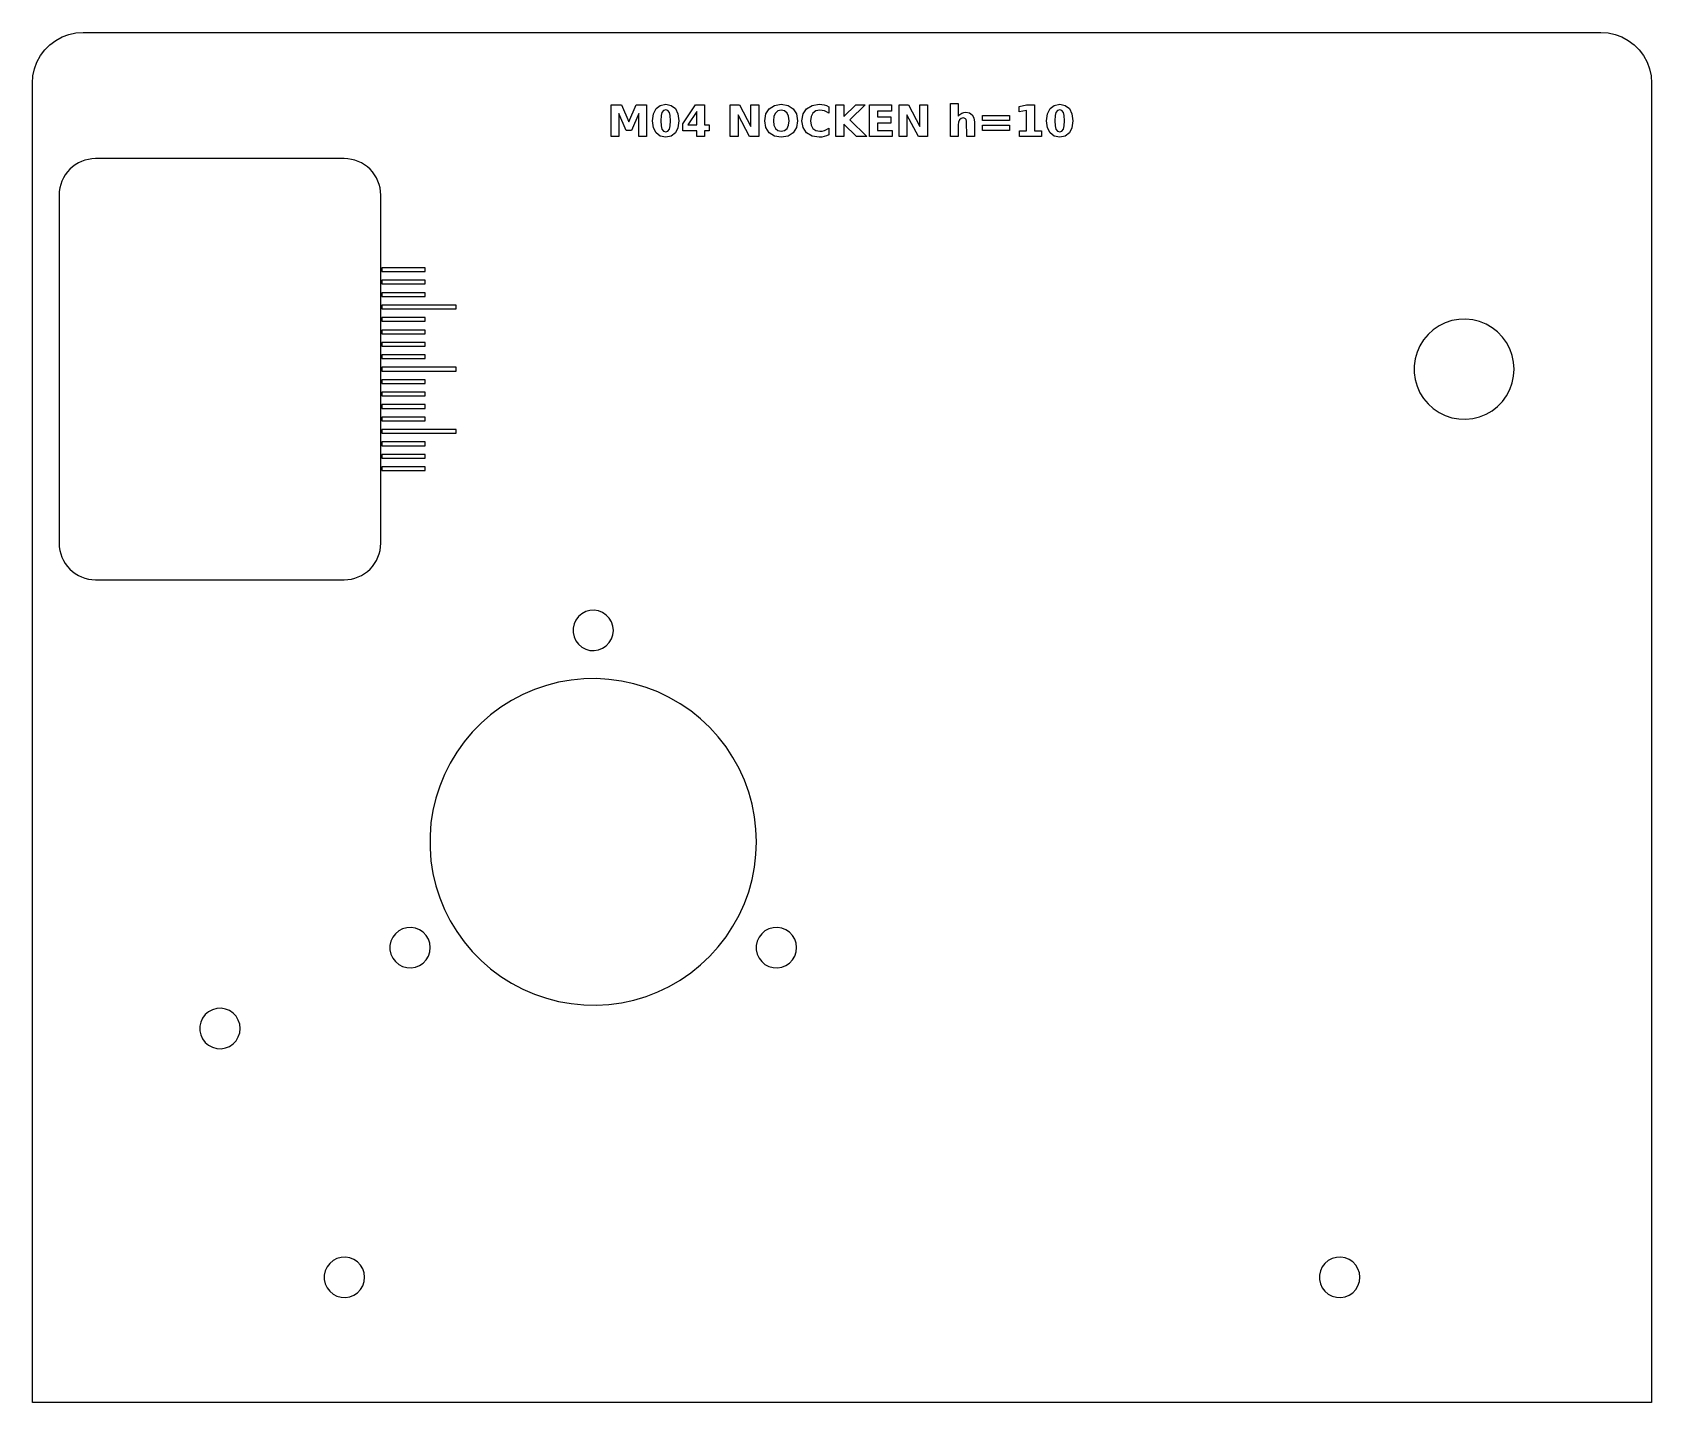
# Model space of a CAD drawing. Header units: millimetres. Extents: x -65 to 65, y 0 to 110.
import ezdxf

# ---------------------------------------------------------------- set-up
doc = ezdxf.new("R2010")
doc.units = ezdxf.units.MM
doc.layers.add('CUT', color=1, linetype='Continuous')
doc.layers.add('ENGRAVE', color=5, linetype='Continuous')

msp = doc.modelspace()

# ---------------------------------------------------------------- linework, layer by layer
at = {"layer": 'CUT'}
for points in [[(-65.075, 106.0027), (-65.0337, 106.58), (-64.9101, 107.1481), (-64.7069, 107.6929), (-64.4283, 108.2032), (-64.0798, 108.6687), (-63.6687, 109.0798), (-63.2032, 109.4283), (-62.6929, 109.7069), (-62.1481, 109.9101), (-61.58, 110.0337), (-61.0027, 110.075), (61.0027, 110.075), (61.58, 110.0337), (62.1481, 109.9101), (62.6929, 109.7069), (63.2032, 109.4283), (63.6687, 109.0798), (64.0798, 108.6687), (64.4283, 108.2032), (64.7069, 107.6929), (64.9101, 107.1481), (65.0337, 106.58), (65.075, 106.0027), (65.075, -0.075), (-65.075, -0.075)], [(-39.7133, 66.0892), (-39.4294, 66.1313), (-39.1509, 66.201), (-38.8807, 66.2977), (-38.6212, 66.4205), (-38.375, 66.568), (-38.1445, 66.739), (-37.9318, 66.9318), (-37.739, 67.1445), (-37.568, 67.375), (-37.4205, 67.6212), (-37.2977, 67.8807), (-37.201, 68.1509), (-37.1313, 68.4294), (-37.0892, 68.7133), (-37.075, 69.0018), (-37.075, 96.9982), (-37.0892, 97.2867), (-37.1313, 97.5706), (-37.201, 97.8491), (-37.2977, 98.1193), (-37.4205, 98.3788), (-37.568, 98.625), (-37.739, 98.8555), (-37.9318, 99.0682), (-38.1445, 99.261), (-38.375, 99.432), (-38.6212, 99.5795), (-38.8807, 99.7023), (-39.1509, 99.799), (-39.4294, 99.8687), (-39.7133, 99.9108), (-40.0018, 99.925), (-59.9982, 99.925), (-60.2867, 99.9108), (-60.5706, 99.8687), (-60.8491, 99.799), (-61.1193, 99.7023), (-61.3788, 99.5795), (-61.625, 99.432), (-61.8555, 99.261), (-62.0682, 99.0682), (-62.261, 98.8555), (-62.432, 98.625), (-62.5795, 98.3788), (-62.7023, 98.1193), (-62.799, 97.8491), (-62.8687, 97.5706), (-62.9108, 97.2867), (-62.925, 96.9982), (-62.925, 69.0018), (-62.9108, 68.7133), (-62.8687, 68.4294), (-62.799, 68.1509), (-62.7023, 67.8807), (-62.5795, 67.6212), (-62.432, 67.375), (-62.261, 67.1445), (-62.0682, 66.9318), (-61.8555, 66.739), (-61.625, 66.568), (-61.3788, 66.4205), (-61.1193, 66.2977), (-60.8491, 66.201), (-60.5706, 66.1313), (-60.2867, 66.0892), (-59.9982, 66.075), (-40.0018, 66.075)], [(53.0832, 85.5871), (52.6931, 85.991), (52.2506, 86.3367), (51.7644, 86.6175), (51.2437, 86.8278), (50.6989, 86.9637), (50.1405, 87.0224), (49.5793, 87.0028), (49.0263, 86.9053), (48.4923, 86.7317), (47.9876, 86.4856), (47.5221, 86.1716), (47.1048, 85.7959), (46.7439, 85.3657), (46.4463, 84.8895), (46.2179, 84.3766), (46.0631, 83.8368), (45.985, 83.2808), (45.985, 82.7192), (46.0631, 82.1632), (46.2179, 81.6234), (46.4463, 81.1105), (46.7439, 80.6343), (47.1048, 80.2041), (47.5221, 79.8284), (47.9876, 79.5144), (48.4923, 79.2683), (49.0263, 79.0947), (49.5793, 78.9972), (50.1405, 78.9776), (50.6989, 79.0363), (51.2437, 79.1722), (51.7644, 79.3825), (52.2506, 79.6633), (52.6931, 80.009), (53.0832, 80.4129), (53.4132, 80.8672), (53.6769, 81.363), (53.8689, 81.8906), (53.9856, 82.4399), (54.0248, 83), (53.9856, 83.5601), (53.8689, 84.1094), (53.6769, 84.637), (53.4132, 85.1328)], [(-18.9483, 63.2382), (-19.239, 63.4353), (-19.5654, 63.5653), (-19.912, 63.6222), (-20.2628, 63.6032), (-20.6013, 63.5092), (-20.9117, 63.3446), (-21.1794, 63.1172), (-21.392, 62.8375), (-21.5395, 62.5187), (-21.615, 62.1756), (-21.615, 61.8244), (-21.5395, 61.4813), (-21.392, 61.1625), (-21.1794, 60.8828), (-20.9117, 60.6554), (-20.6013, 60.4908), (-20.2628, 60.3968), (-19.912, 60.3778), (-19.5654, 60.4347), (-19.239, 60.5647), (-18.9483, 60.7618), (-18.7067, 61.0169), (-18.5256, 61.3179), (-18.4134, 61.6508), (-18.3754, 62), (-18.4134, 62.3492), (-18.5256, 62.6821), (-18.7067, 62.9831)], [(-7.5018, 49.0074), (-7.8499, 49.9639), (-8.2711, 50.8905), (-8.7629, 51.7817), (-9.3222, 52.6321), (-9.9457, 53.4366), (-10.6297, 54.1903), (-11.3701, 54.8888), (-12.1623, 55.5278), (-13.0017, 56.1035), (-13.8832, 56.6124), (-14.8015, 57.0515), (-15.751, 57.4181), (-16.7261, 57.7101), (-17.7209, 57.9255), (-18.7294, 58.0633), (-19.7455, 58.1225), (-20.7631, 58.1027), (-21.7762, 58.0042), (-22.7786, 57.8275), (-23.7643, 57.5736), (-24.7273, 57.244), (-25.6619, 56.8409), (-26.5625, 56.3665), (-27.4236, 55.8238), (-28.24, 55.216), (-29.0069, 54.5467), (-29.7196, 53.8201), (-30.3739, 53.0403), (-30.9657, 52.2123), (-31.4917, 51.3408), (-31.9485, 50.4312), (-32.3334, 49.489), (-32.6442, 48.5198), (-32.8789, 47.5293), (-33.0362, 46.5237), (-33.1151, 45.5089), (-33.1151, 44.4911), (-33.0362, 43.4763), (-32.8789, 42.4707), (-32.6442, 41.4802), (-32.3334, 40.511), (-31.9485, 39.5688), (-31.4917, 38.6592), (-30.9657, 37.7877), (-30.3739, 36.9597), (-29.7196, 36.1799), (-29.0069, 35.4533), (-28.24, 34.784), (-27.4236, 34.1762), (-26.5625, 33.6335), (-25.6619, 33.1591), (-24.7273, 32.756), (-23.7643, 32.4264), (-22.7786, 32.1725), (-21.7762, 31.9958), (-20.7631, 31.8973), (-19.7455, 31.8775), (-18.7294, 31.9367), (-17.7209, 32.0745), (-16.7261, 32.2899), (-15.751, 32.5819), (-14.8015, 32.9485), (-13.8832, 33.3876), (-13.0017, 33.8965), (-12.1623, 34.4722), (-11.3701, 35.1112), (-10.6297, 35.8097), (-9.9457, 36.5634), (-9.3222, 37.3679), (-8.7629, 38.2183), (-8.2711, 39.1095), (-7.8499, 40.0361), (-7.5018, 40.9926), (-7.2288, 41.9732), (-7.0327, 42.9719), (-6.9145, 43.9829), (-6.8751, 45), (-6.9145, 46.0171), (-7.0327, 47.0281), (-7.2288, 48.0268)], [(-33.6707, 37.7382), (-33.9615, 37.9353), (-34.2878, 38.0653), (-34.6345, 38.1222), (-34.9853, 38.1032), (-35.3237, 38.0092), (-35.6341, 37.8446), (-35.9019, 37.6172), (-36.1144, 37.3375), (-36.2619, 37.0187), (-36.3375, 36.6756), (-36.3375, 36.3244), (-36.2619, 35.9813), (-36.1144, 35.6625), (-35.9019, 35.3828), (-35.6341, 35.1554), (-35.3237, 34.9908), (-34.9853, 34.8968), (-34.6345, 34.8778), (-34.2878, 34.9347), (-33.9615, 35.0647), (-33.6707, 35.2618), (-33.4291, 35.5169), (-33.248, 35.8179), (-33.1359, 36.1508), (-33.0979, 36.5), (-33.1359, 36.8492), (-33.248, 37.1821), (-33.4291, 37.4831)], [(-4.5166, 37.9353), (-4.843, 38.0653), (-5.1896, 38.1222), (-5.5404, 38.1032), (-5.8789, 38.0092), (-6.1892, 37.8446), (-6.457, 37.6172), (-6.6696, 37.3375), (-6.8171, 37.0187), (-6.8926, 36.6756), (-6.8926, 36.3244), (-6.8171, 35.9813), (-6.6696, 35.6625), (-6.457, 35.3828), (-6.1892, 35.1554), (-5.8789, 34.9908), (-5.5404, 34.8968), (-5.1896, 34.8778), (-4.843, 34.9347), (-4.5166, 35.0647), (-4.2259, 35.2618), (-3.9843, 35.5169), (-3.8032, 35.8179), (-3.691, 36.1508), (-3.653, 36.5), (-3.691, 36.8492), (-3.8032, 37.1821), (-3.9843, 37.4831), (-4.2259, 37.7382)], [(-48.9483, 31.2382), (-49.239, 31.4353), (-49.5654, 31.5653), (-49.912, 31.6222), (-50.2628, 31.6032), (-50.6013, 31.5092), (-50.9117, 31.3446), (-51.1794, 31.1172), (-51.392, 30.8375), (-51.5395, 30.5187), (-51.615, 30.1756), (-51.615, 29.8244), (-51.5395, 29.4813), (-51.392, 29.1625), (-51.1794, 28.8828), (-50.9117, 28.6554), (-50.6013, 28.4908), (-50.2628, 28.3968), (-49.912, 28.3778), (-49.5654, 28.4347), (-49.239, 28.5647), (-48.9483, 28.7618), (-48.7067, 29.0169), (-48.5256, 29.3179), (-48.4134, 29.6508), (-48.3754, 30), (-48.4134, 30.3492), (-48.5256, 30.6821), (-48.7067, 30.9831)], [(-38.7067, 10.9831), (-38.9483, 11.2382), (-39.239, 11.4353), (-39.5654, 11.5653), (-39.912, 11.6222), (-40.2628, 11.6032), (-40.6013, 11.5092), (-40.9117, 11.3446), (-41.1794, 11.1172), (-41.392, 10.8375), (-41.5395, 10.5187), (-41.615, 10.1756), (-41.615, 9.8244), (-41.5395, 9.4813), (-41.392, 9.1625), (-41.1794, 8.8828), (-40.9117, 8.6554), (-40.6013, 8.4908), (-40.2628, 8.3968), (-39.912, 8.3778), (-39.5654, 8.4347), (-39.239, 8.5647), (-38.9483, 8.7618), (-38.7067, 9.0169), (-38.5256, 9.3179), (-38.4134, 9.6508), (-38.3754, 10), (-38.4134, 10.3492), (-38.5256, 10.6821)], [(41.4744, 10.6821), (41.2933, 10.9831), (41.0517, 11.2382), (40.761, 11.4353), (40.4346, 11.5653), (40.088, 11.6222), (39.7372, 11.6032), (39.3987, 11.5092), (39.0883, 11.3446), (38.8206, 11.1172), (38.608, 10.8375), (38.4605, 10.5187), (38.385, 10.1756), (38.385, 9.8244), (38.4605, 9.4813), (38.608, 9.1625), (38.8206, 8.8828), (39.0883, 8.6554), (39.3987, 8.4908), (39.7372, 8.3968), (40.088, 8.3778), (40.4346, 8.4347), (40.761, 8.5647), (41.0517, 8.7618), (41.2933, 9.0169), (41.4744, 9.3179), (41.5866, 9.6508), (41.6246, 10), (41.5866, 10.3492)]]:
    msp.add_lwpolyline(points, close=True, dxfattribs=at)
at = {"layer": 'ENGRAVE'}
for points in [[(-17.1328, 102.8813), (-16.5482, 104.2469), (-15.7125, 104.2469), (-15.7125, 101.6952), (-16.3343, 101.6952), (-16.3343, 103.5616), (-16.9222, 102.1857), (-17.3395, 102.1857), (-17.9274, 103.5616), (-17.9274, 101.6952), (-18.5508, 101.6952), (-18.5508, 104.2469), (-17.7136, 104.2469)], [(-13.1898, 103.5313), (-13.1214, 102.9683), (-13.1898, 102.4068), (-13.3949, 101.9899), (-13.7256, 101.7315), (-14.1709, 101.6454), (-14.6174, 101.7315), (-14.9486, 101.9899), (-15.1536, 102.4068), (-15.222, 102.9683), (-15.1536, 103.5313), (-14.9486, 103.9483), (-14.6174, 104.2067), (-14.1709, 104.2928), (-13.7256, 104.2067), (-13.3949, 103.9483)], [(-11.775, 104.2469), (-11.0433, 104.2469), (-11.0433, 102.6369), (-10.6796, 102.6369), (-10.6796, 102.16), (-11.0433, 102.16), (-11.0433, 101.6952), (-11.6657, 101.6952), (-11.6657, 102.16), (-12.7966, 102.16), (-12.7966, 102.7238)], [(-6.6924, 104.2469), (-6.6924, 101.6952), (-7.4274, 101.6952), (-8.3554, 103.4452), (-8.3554, 101.6952), (-8.9789, 101.6952), (-8.9789, 104.2469), (-8.2444, 104.2469), (-7.3164, 102.4969), (-7.3164, 104.2469)], [(-4.8844, 104.2928), (-4.3359, 104.2048), (-3.9208, 103.9406), (-3.6591, 103.5217), (-3.5719, 102.9683), (-3.6591, 102.4163), (-3.9208, 101.9976), (-4.3359, 101.7334), (-4.8844, 101.6454), (-5.432, 101.7334), (-5.8475, 101.9976), (-6.1096, 102.4163), (-6.1969, 102.9683), (-6.1096, 103.5217), (-5.8475, 103.9406), (-5.432, 104.2048)], [(-3.2214, 102.9683), (-3.1283, 103.5162), (-2.8489, 103.9363), (-2.4102, 104.2037), (-1.8389, 104.2928), (-1.6294, 104.2808), (-1.4287, 104.2447), (-1.2361, 104.1855), (-1.0508, 104.103), (-1.0508, 103.5753), (-1.2327, 103.6833), (-1.4118, 103.758), (-1.5941, 103.8014), (-1.7858, 103.8159), (-2.1004, 103.7595), (-2.3398, 103.5901), (-2.4907, 103.322), (-2.5411, 102.9683), (-2.4907, 102.6157), (-2.3398, 102.3476), (-2.1004, 102.1786), (-1.7858, 102.1223), (-1.5941, 102.1368), (-1.4118, 102.1802), (-1.2327, 102.2553), (-1.0508, 102.3634), (-1.0508, 101.8352), (-1.2361, 101.7527), (-1.4287, 101.6935), (-1.6294, 101.6574), (-1.8389, 101.6454), (-2.4102, 101.7345), (-2.8489, 102.002), (-3.1283, 102.4218)], [(0.1523, 104.2469), (0.1523, 103.3155), (1.1006, 104.2469), (1.8646, 104.2469), (0.6357, 103.0383), (1.9909, 101.6952), (1.1673, 101.6952), (0.1523, 102.7003), (0.1523, 101.6952), (-0.5056, 101.6952), (-0.5056, 104.2469)], [(4.0193, 101.6952), (2.2064, 101.6952), (2.2064, 104.2469), (3.9815, 104.2469), (3.9815, 103.7492), (2.8643, 103.7492), (2.8643, 103.2745), (3.9154, 103.2745), (3.9154, 102.7769), (2.8643, 102.7769), (2.8643, 102.1923), (4.0193, 102.1923)], [(6.2598, 104.2469), (6.8838, 104.2469), (6.8838, 101.6952), (6.1488, 101.6952), (5.2207, 103.4452), (5.2207, 101.6952), (4.5973, 101.6952), (4.5973, 104.2469), (5.3318, 104.2469), (6.2598, 102.4969)], [(9.9344, 103.1207), (9.8134, 103.1858), (9.739, 103.1941), (9.5681, 103.1571), (9.4382, 103.0459), (9.3562, 102.8698), (9.3289, 102.6369), (9.3289, 101.6952), (8.7175, 101.6952), (8.7175, 104.3546), (9.3289, 104.3546), (9.3289, 103.3292), (9.4715, 103.4746), (9.6225, 103.5759), (9.7865, 103.6353), (9.9665, 103.6552), (10.258, 103.6043), (10.4696, 103.4517), (10.5984, 103.2025), (10.6414, 102.8605), (10.6414, 101.6952), (10.0261, 101.6952), (10.0152, 102.9289), (9.9769, 103.0673)], [(15.461, 102.1496), (16.0423, 102.1496), (16.0423, 101.6952), (14.2579, 101.6952), (14.2579, 102.1496), (14.8392, 102.1496), (14.8392, 103.799), (14.2425, 103.6759), (14.2425, 104.1238), (14.8354, 104.2469), (15.461, 104.2469)], [(18.2774, 103.9483), (18.4825, 103.5313), (18.5508, 102.9683), (18.4825, 102.4068), (18.2774, 101.9899), (17.9467, 101.7315), (17.5014, 101.6454), (17.0548, 101.7315), (16.7237, 101.9899), (16.5186, 102.4068), (16.4503, 102.9683), (16.5186, 103.5313), (16.7237, 103.9483), (17.0548, 104.2067), (17.5014, 104.2928), (17.9467, 104.2067)], [(-14.1709, 103.8433), (-14.3523, 103.7943), (-14.4733, 103.6475), (-14.5414, 103.3814), (-14.5641, 102.9737), (-14.5414, 102.5611), (-14.4733, 102.2912), (-14.3523, 102.1428), (-14.1709, 102.0933), (-13.9904, 102.1428), (-13.8701, 102.2912), (-13.802, 102.5611), (-13.7793, 102.9737), (-13.8018, 103.3814), (-13.869, 103.6475), (-13.9893, 103.7943)], [(-12.3864, 102.6369), (-11.6657, 102.6369), (-11.6657, 103.7049)], [(-5.3509, 102.3443), (-5.1514, 102.1778), (-4.8844, 102.1223), (-4.6162, 102.1778), (-4.4163, 102.3443), (-4.292, 102.6116), (-4.2506, 102.9683), (-4.292, 103.3265), (-4.4163, 103.5939), (-4.6162, 103.7604), (-4.8844, 103.8159), (-5.1514, 103.7604), (-5.3509, 103.5939), (-5.4752, 103.3265), (-5.5166, 102.9683), (-5.4752, 102.6116)], [(13.4764, 102.9803), (11.2856, 102.9803), (11.2856, 103.3817), (13.4764, 103.3817)], [(17.3199, 103.7943), (17.1989, 103.6475), (17.1309, 103.3814), (17.1082, 102.9737), (17.1309, 102.5611), (17.1989, 102.2912), (17.3199, 102.1428), (17.5014, 102.0933), (17.6818, 102.1428), (17.8021, 102.2912), (17.8702, 102.5611), (17.8929, 102.9737), (17.8705, 103.3814), (17.8032, 103.6475), (17.6829, 103.7943), (17.5014, 103.8433)], [(11.2856, 102.1994), (11.2856, 102.6046), (13.4764, 102.6046), (13.4764, 102.1994)], [(-33.5, 90.85), (-33.5, 91.15), (-37, 91.15), (-37, 90.85)], [(-33.5, 89.85), (-33.5, 90.15), (-37, 90.15), (-37, 89.85)], [(-33.5, 88.85), (-33.5, 89.15), (-37, 89.15), (-37, 88.85)], [(-31, 87.85), (-31, 88.15), (-37, 88.15), (-37, 87.85)], [(-33.5, 86.85), (-33.5, 87.15), (-37, 87.15), (-37, 86.85)], [(-33.5, 85.85), (-33.5, 86.15), (-37, 86.15), (-37, 85.85)], [(-33.5, 84.85), (-33.5, 85.15), (-37, 85.15), (-37, 84.85)], [(-33.5, 83.85), (-33.5, 84.15), (-37, 84.15), (-37, 83.85)], [(-31, 82.85), (-31, 83.15), (-37, 83.15), (-37, 82.85)], [(-33.5, 81.85), (-33.5, 82.15), (-37, 82.15), (-37, 81.85)], [(-33.5, 80.85), (-33.5, 81.15), (-37, 81.15), (-37, 80.85)], [(-33.5, 79.85), (-33.5, 80.15), (-37, 80.15), (-37, 79.85)], [(-33.5, 78.85), (-33.5, 79.15), (-37, 79.15), (-37, 78.85)], [(-31, 77.85), (-31, 78.15), (-37, 78.15), (-37, 77.85)], [(-33.5, 76.85), (-33.5, 77.15), (-37, 77.15), (-37, 76.85)], [(-33.5, 75.85), (-33.5, 76.15), (-37, 76.15), (-37, 75.85)], [(-33.5, 74.85), (-33.5, 75.15), (-37, 75.15), (-37, 74.85)]]:
    msp.add_lwpolyline(points, close=True, dxfattribs=at)

doc.saveas('drawing.dxf')
